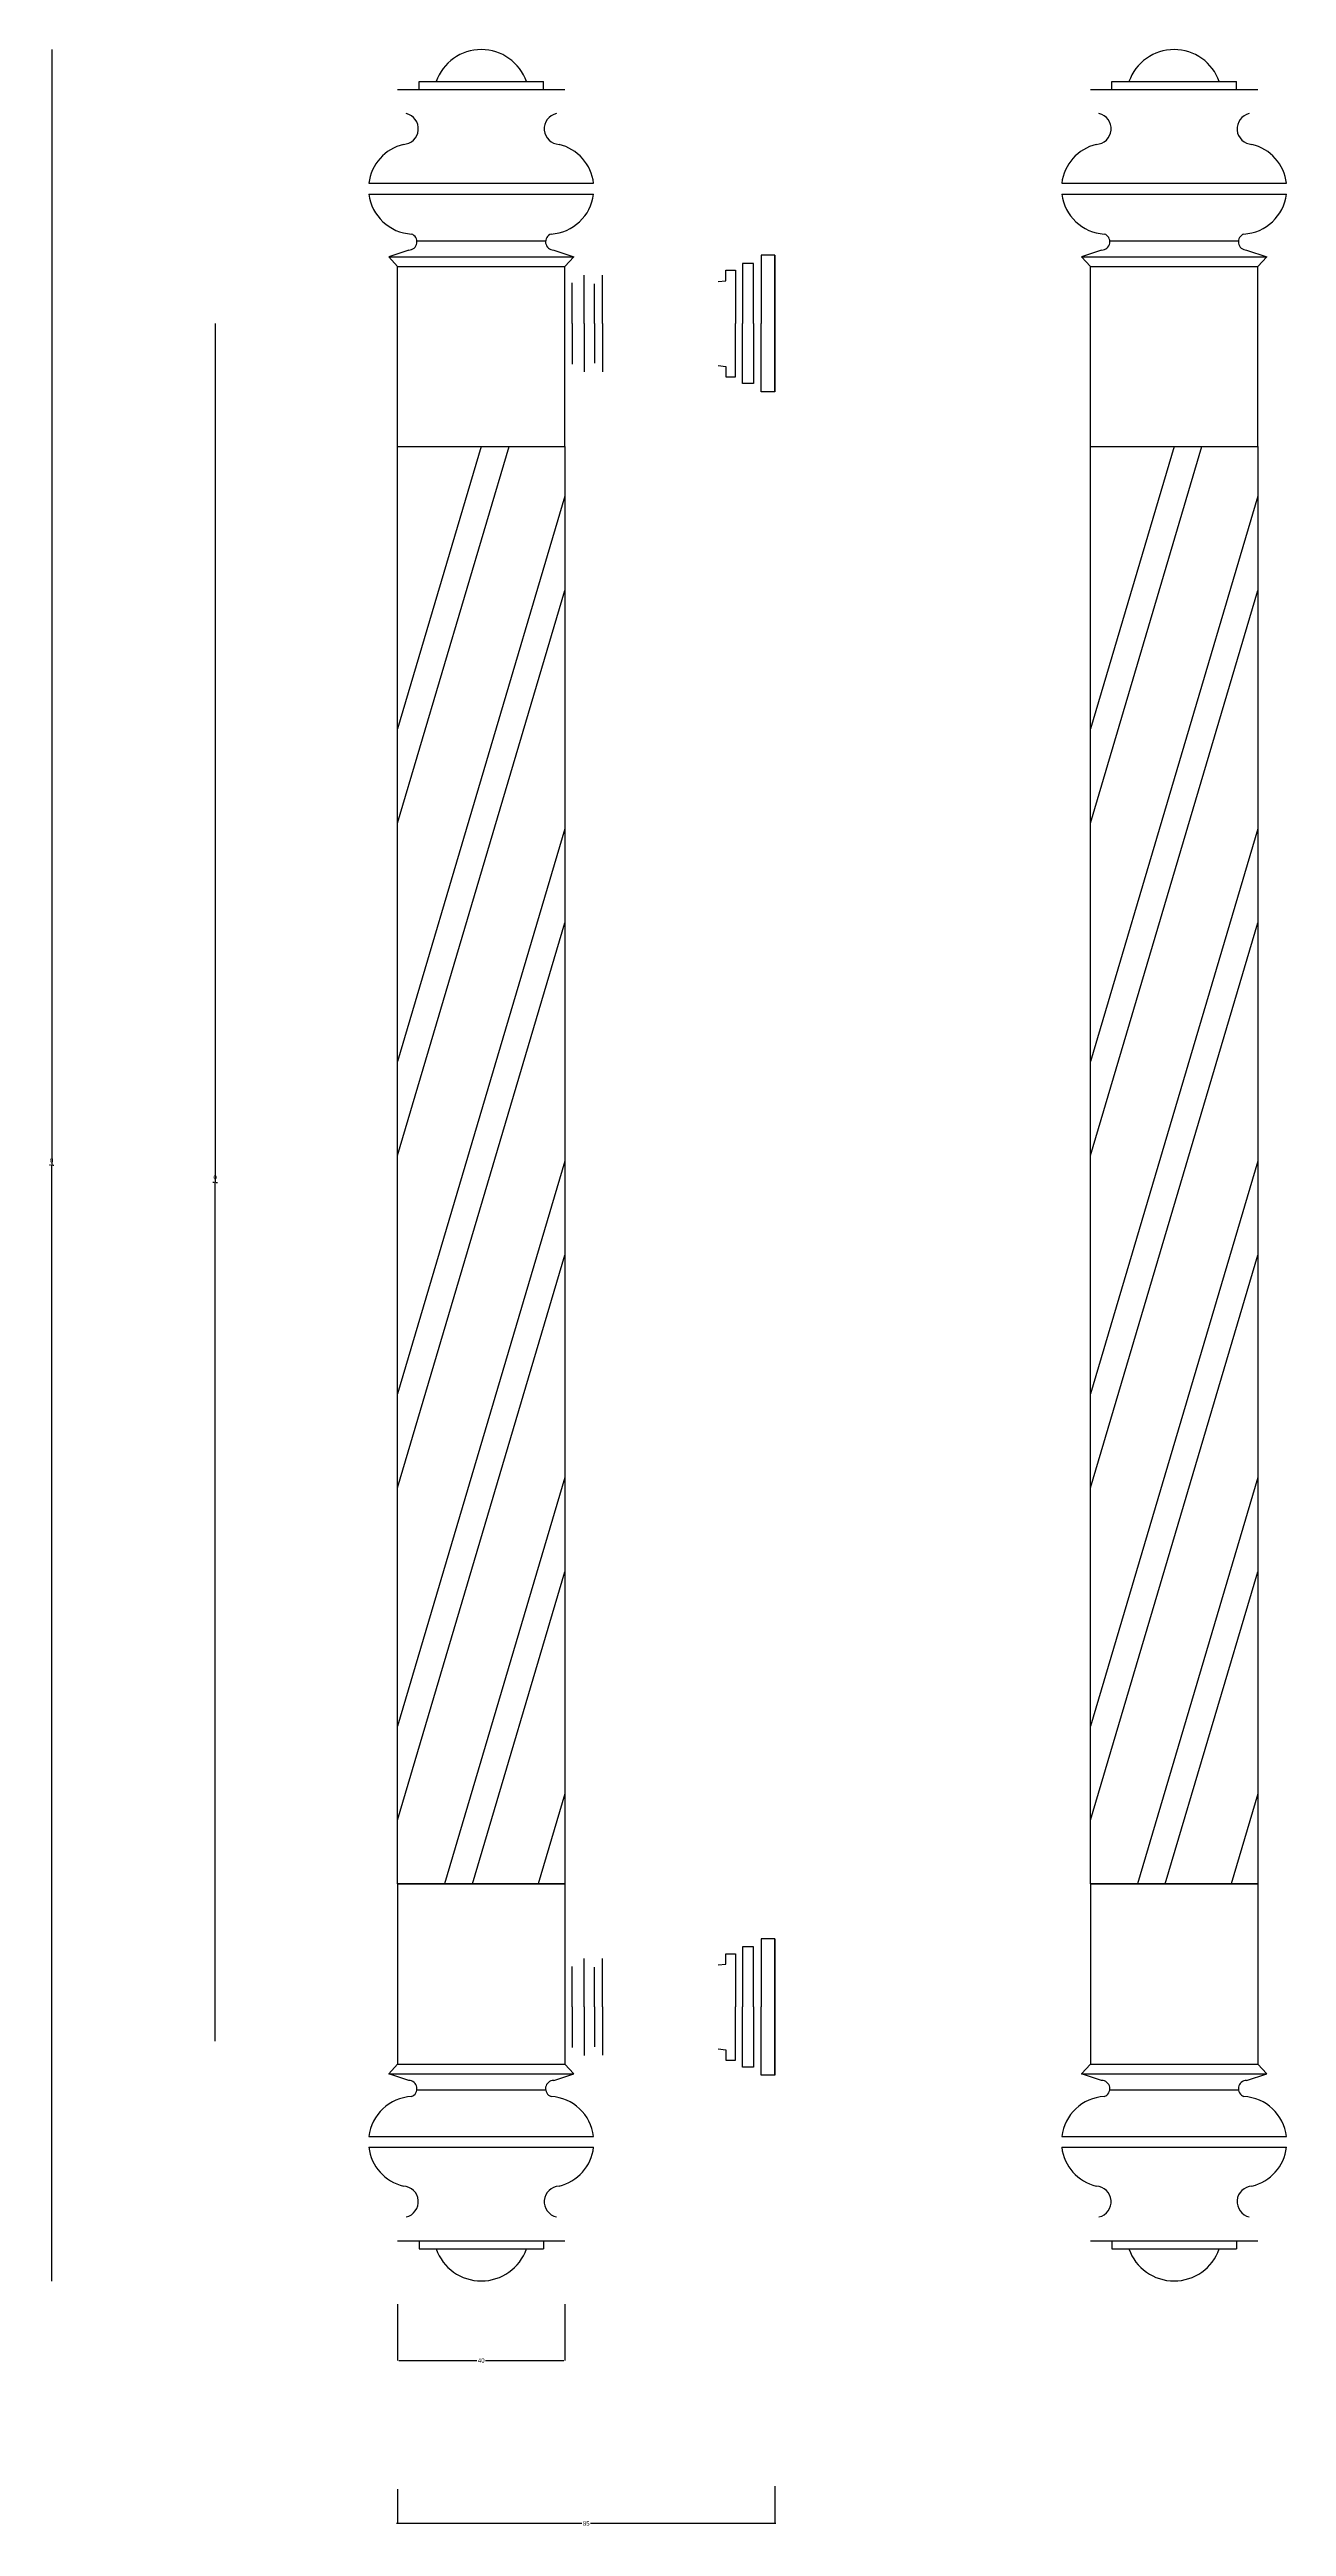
# Model space of a CAD drawing. Header units: metres. Extents: x 555 to 838, y 248 to 814.
import ezdxf

# ---------------------------------------------------------------- set-up
doc = ezdxf.new("R2010")
doc.units = ezdxf.units.M
for name, color, linetype in [('3', 3, 'Continuous'), ('4', 4, 'Continuous'), ('7', 7, 'Continuous'), ('DIM', 3, 'Continuous')]:
    doc.layers.add(name, color=color, linetype=linetype)
doc.dimstyles.get("Standard").update_dxf_attribs({"dimtxt": 2.5, "dimasz": 2.5, "dimexe": 1.25, "dimexo": 0.625, "dimtad": 1, "dimcen": 2.5, "dimazin": 3, "dimtfac": 1, "dimtmove": 0, "dimatfit": 3})

# ---------------------------------------------------------------- blocks, each defined once
blk = doc.blocks.new('*D1')
for p, q in [((555.4, 813.95), (555.4, 558.95)), ((555.15, 558.95), (554.9, 558.95)), ((555.4, 303.95), (555.4, 558.95)), ((555.4, 558.95), (555.4, 558.95)), ((555.65, 558.95), (555.9, 558.95))]:
    blk.add_line(p, q)
at = {"layer": 'Defpoints'}
for p in [(555.4, 813.95), (555.4, 558.95), (555.4, 303.95)]:
    blk.add_point(p, dxfattribs=at)
at = {"layer": 'DIM', "insert": (555.4, 560.075), "char_height": 1, "attachment_point": 5}
blk.add_mtext('0', dxfattribs=at)
blk = doc.blocks.new('*D2')
for p, q in [((592.77, 751.33), (592.77, 555.05)), ((592.52, 555.05), (592.27, 555.05)), ((592.77, 358.78), (592.77, 555.05)), ((592.77, 555.05), (592.77, 555.05)), ((593.02, 555.05), (593.27, 555.05))]:
    blk.add_line(p, q)
at = {"layer": 'Defpoints'}
for p in [(592.77, 751.33), (592.77, 555.05), (592.77, 358.78)]:
    blk.add_point(p, dxfattribs=at)
at = {"layer": 'DIM', "insert": (592.77, 556.175), "char_height": 1, "attachment_point": 5}
blk.add_mtext('0', dxfattribs=at)
blk = doc.blocks.new('*D3')
for p, q in [((634.47, 298.63), (634.47, 285.8)), ((672.72, 298.63), (672.72, 285.8)), ((634.72, 285.8), (652.595, 285.8)), ((654.595, 285.8), (672.47, 285.8))]:
    blk.add_line(p, q)
at = {"layer": 'Defpoints'}
for p in [(634.47, 298.63), (672.72, 298.63), (634.47, 285.8)]:
    blk.add_point(p, dxfattribs=at)
at = {"layer": 'DIM', "insert": (653.595, 285.8), "char_height": 1, "attachment_point": 5}
blk.add_mtext('40', dxfattribs=at)
blk = doc.blocks.new('*D4')
for p, q in [((634.47, 256.41), (634.47, 248.51)), ((720.72, 257.07), (720.72, 248.51)), ((676.595, 248.51), (634.22, 248.51)), ((720.97, 248.51), (678.595, 248.51))]:
    blk.add_line(p, q)
at = {"layer": 'Defpoints'}
for p in [(634.47, 256.41), (720.72, 257.07), (720.72, 248.51)]:
    blk.add_point(p, dxfattribs=at)
at = {"layer": 'DIM', "insert": (677.595, 248.51), "char_height": 1, "attachment_point": 5}
blk.add_mtext('85', dxfattribs=at)

msp = doc.modelspace()

# ---------------------------------------------------------------- linework, layer by layer
at = {"layer": '3'}
for p, q in [((634.47, 804.78), (672.72, 804.78)), ((639.37, 806.62), (667.82, 806.62)), ((792.86, 804.78), (831.11, 804.78)), ((797.76, 806.62), (826.21, 806.62)), ((627.92, 783.38), (679.28, 783.38)), ((786.31, 783.38), (837.67, 783.38)), ((627.92, 780.93), (679.27, 780.93)), ((786.31, 780.93), (837.66, 780.93)), ((638.88, 770.25), (668.31, 770.25)), ((797.27, 770.25), (826.7, 770.25)), ((632.44, 766.59), (674.76, 766.59)), ((634.47, 764.39), (672.72, 764.39)), ((720.72, 766.93), (720.72, 751.33)), ((790.83, 766.59), (833.15, 766.59)), ((792.86, 764.39), (831.11, 764.39)), ((674.39, 751.33), (674.39, 760.62)), ((677.1, 751.33), (677.1, 762.39)), ((679.49, 751.33), (679.49, 760.4)), ((681.33, 751.33), (681.33, 762.38)), ((674.39, 751.33), (674.39, 742.04)), ((677.1, 751.33), (677.1, 740.27)), ((679.49, 751.33), (679.49, 742.26)), ((681.33, 751.33), (681.33, 740.28)), ((720.72, 735.73), (720.72, 751.33)), ((720.72, 382.18), (720.72, 366.58)), ((674.39, 366.58), (674.39, 375.87)), ((677.1, 366.58), (677.1, 377.64)), ((679.49, 366.58), (679.49, 375.65)), ((681.33, 366.58), (681.33, 377.63)), ((674.39, 366.58), (674.39, 357.29)), ((677.1, 366.58), (677.1, 355.52)), ((679.49, 366.58), (679.49, 357.51)), ((681.33, 366.58), (681.33, 355.53)), ((720.72, 350.98), (720.72, 366.58)), ((632.44, 351.32), (674.76, 351.32)), ((634.47, 353.51), (672.72, 353.51)), ((790.83, 351.32), (833.15, 351.32)), ((792.86, 353.51), (831.11, 353.51)), ((638.88, 347.66), (668.31, 347.66)), ((797.27, 347.66), (826.7, 347.66)), ((627.92, 336.98), (679.27, 336.98)), ((627.92, 334.53), (679.28, 334.53)), ((786.31, 336.98), (837.66, 336.98)), ((786.31, 334.53), (837.67, 334.53)), ((634.47, 313.13), (672.72, 313.13)), ((792.86, 313.13), (831.11, 313.13)), ((639.37, 311.29), (667.82, 311.29)), ((797.76, 311.29), (826.21, 311.29))]:
    msp.add_line(p, q, dxfattribs=at)
for points in [[(715.85, 751.33), (715.85, 765.05), (713.28, 765.05), (713.28, 751.33)], [(720.72, 751.33), (720.72, 766.93), (717.56, 766.93), (717.56, 751.33)], [(715.85, 751.33), (715.85, 737.61), (713.28, 737.61), (713.28, 751.33)], [(720.72, 751.33), (720.72, 735.73), (717.56, 735.73), (717.56, 751.33)], [(634.47, 637.16), (659.95, 723.2)], [(653.58, 723.2), (634.47, 658.67)], [(792.86, 637.16), (818.34, 723.2)], [(811.97, 723.2), (792.86, 658.67)], [(672.72, 711.85), (634.47, 582.7)], [(831.11, 711.85), (792.86, 582.7)], [(634.47, 561.19), (672.72, 690.34)], [(792.86, 561.19), (831.11, 690.34)], [(672.72, 635.88), (634.47, 506.73)], [(831.11, 635.88), (792.86, 506.73)], [(634.47, 485.22), (672.72, 614.37)], [(792.86, 485.22), (831.11, 614.37)], [(672.72, 559.91), (634.47, 430.76)], [(831.11, 559.91), (792.86, 430.76)], [(634.47, 409.25), (672.72, 538.4)], [(792.86, 409.25), (831.11, 538.4)], [(672.72, 487.59), (645.21, 394.7)], [(831.11, 487.59), (803.6, 394.7)], [(651.58, 394.7), (672.72, 466.07)], [(809.97, 394.7), (831.11, 466.07)], [(672.72, 415.26), (666.63, 394.7)], [(831.11, 415.26), (825.02, 394.7)], [(715.85, 366.58), (715.85, 380.3), (713.28, 380.3), (713.28, 366.58)], [(720.72, 366.58), (720.72, 382.18), (717.56, 382.18), (717.56, 366.58)], [(715.85, 366.58), (715.85, 352.86), (713.28, 352.86), (713.28, 366.58)], [(720.72, 366.58), (720.72, 350.98), (717.56, 350.98), (717.56, 366.58)]]:
    msp.add_lwpolyline(points, dxfattribs=at)
at = {"layer": '4'}
for points in [[(634.47, 723.2), (672.72, 723.2), (672.72, 394.7), (634.47, 394.7)], [(792.86, 723.2), (831.11, 723.2), (831.11, 394.7), (792.86, 394.7)]]:
    msp.add_lwpolyline(points, close=True, dxfattribs=at)
at = {"layer": '7'}
for p, q in [((639.37, 804.78), (639.37, 806.62)), ((667.82, 804.78), (667.82, 806.62)), ((797.76, 804.78), (797.76, 806.62)), ((826.21, 804.78), (826.21, 806.62)), ((637.03, 768.11), (632.44, 766.59)), ((632.44, 766.59), (634.47, 764.39)), ((634.47, 723.2), (634.47, 764.39)), ((670.16, 768.11), (674.76, 766.59)), ((674.76, 766.59), (672.72, 764.39)), ((672.72, 723.2), (672.72, 764.39)), ((795.42, 768.11), (790.83, 766.59)), ((790.83, 766.59), (792.86, 764.39)), ((792.86, 723.2), (792.86, 764.39)), ((828.55, 768.11), (833.15, 766.59)), ((833.15, 766.59), (831.11, 764.39)), ((831.11, 723.2), (831.11, 764.39)), ((707.75, 760.93), (709.53, 761.12)), ((709.53, 763.49), (711.7, 763.49)), ((709.53, 761.12), (709.53, 763.49)), ((711.7, 763.49), (711.7, 751.33)), ((711.7, 739.17), (711.7, 751.33)), ((707.75, 741.73), (709.53, 741.53)), ((709.53, 741.53), (709.53, 739.17)), ((709.53, 739.17), (711.7, 739.17)), ((634.47, 723.2), (672.72, 723.2)), ((792.86, 723.2), (831.11, 723.2)), ((634.47, 394.7), (672.72, 394.7)), ((634.47, 394.7), (634.47, 353.52)), ((672.72, 394.7), (672.72, 353.52)), ((792.86, 394.7), (792.86, 353.52)), ((792.86, 394.7), (831.11, 394.7)), ((831.11, 394.7), (831.11, 353.52)), ((707.75, 376.18), (709.53, 376.37)), ((709.53, 378.74), (711.7, 378.74)), ((709.53, 376.37), (709.53, 378.74)), ((711.7, 378.74), (711.7, 366.58)), ((711.7, 354.42), (711.7, 366.58)), ((707.75, 356.98), (709.53, 356.78)), ((709.53, 356.78), (709.53, 354.42)), ((632.44, 351.32), (634.47, 353.52)), ((637.03, 349.79), (632.44, 351.32)), ((670.16, 349.79), (674.76, 351.32)), ((674.76, 351.32), (672.72, 353.52)), ((709.53, 354.42), (711.7, 354.42)), ((790.83, 351.32), (792.86, 353.52)), ((795.42, 349.79), (790.83, 351.32)), ((828.55, 349.79), (833.15, 351.32)), ((833.15, 351.32), (831.11, 353.52)), ((639.37, 313.13), (639.37, 311.29)), ((667.82, 313.13), (667.82, 311.29)), ((797.76, 313.13), (797.76, 311.29)), ((826.21, 313.13), (826.21, 311.29))]:
    msp.add_line(p, q, dxfattribs=at)
for centre, radius, start, end in [((653.6, 803.01), 10.94, 19.24, 160.76), ((811.99, 803.01), 10.94, 19.24, 160.76), ((635.65, 795.83), 3.56, 272.54, 77.51), ((671.55, 795.83), 3.56, 102.49, 267.46), ((794.04, 795.83), 3.56, 272.54, 77.51), ((829.94, 795.83), 3.56, 102.49, 267.46), ((638.24, 782.16), 10.4, 103.56, 173.3), ((668.95, 782.16), 10.4, 6.7, 76.44), ((796.63, 782.16), 10.4, 103.56, 173.3), ((827.34, 782.16), 10.4, 6.7, 76.44), ((638.24, 782.16), 10.4, 186.81, 266.68), ((668.95, 782.16), 10.4, 273.32, 353.19), ((796.63, 782.16), 10.4, 186.81, 266.68), ((827.34, 782.16), 10.4, 273.32, 353.19), ((637.01, 770), 1.89, 270.53, 70.53), ((670.18, 770), 1.89, 109.47, 269.47), ((795.4, 770), 1.89, 270.53, 70.53), ((828.57, 770), 1.89, 109.47, 269.47), ((638.24, 335.74), 10.4, 93.32, 173.19), ((637.01, 347.91), 1.89, 289.47, 89.47), ((670.18, 347.91), 1.89, 90.53, 250.53), ((668.95, 335.74), 10.4, 6.81, 86.68), ((796.63, 335.74), 10.4, 93.32, 173.19), ((795.4, 347.91), 1.89, 289.47, 89.47), ((828.57, 347.91), 1.89, 90.53, 250.53), ((827.34, 335.74), 10.4, 6.81, 86.68), ((638.24, 335.74), 10.4, 186.7, 256.44), ((668.95, 335.74), 10.4, 283.56, 353.3), ((796.63, 335.74), 10.4, 186.7, 256.44), ((827.34, 335.74), 10.4, 283.56, 353.3), ((635.65, 322.08), 3.56, 282.49, 87.46), ((671.55, 322.08), 3.56, 92.54, 257.51), ((794.04, 322.08), 3.56, 282.49, 87.46), ((829.94, 322.08), 3.56, 92.54, 257.51), ((653.6, 314.9), 10.94, 199.24, 340.76), ((811.99, 314.9), 10.94, 199.24, 340.76)]:
    msp.add_arc(centre, radius, start, end, dxfattribs=at)

# ---------------------------------------------------------------- dimensions: what is measured, and where the dimension line sits
at = {"layer": 'DIM'}
for base, p1, p2, picture, middle in [((555.4, 558.95), (555.4, 813.95), (555.4, 303.95), '*D1', (555.4, 560.075)), ((592.77, 555.05), (592.77, 751.33), (592.77, 358.78), '*D2', (592.77, 556.175))]:
    dim = msp.add_linear_dim(base=base, p1=p1, p2=p2, dimstyle='Standard', dxfattribs=at)
    dim.commit()
    dim.dimension.update_dxf_attribs({"geometry": picture, "text_midpoint": middle})
for base, p1, p2, text, picture, middle in [((634.47, 285.8), (634.47, 298.63), (672.72, 298.63), '40', '*D3', (653.595, 285.8)), ((720.72, 248.51), (720.72, 257.07), (634.47, 256.41), '85', '*D4', (677.595, 248.51))]:
    dim = msp.add_linear_dim(base=base, p1=p1, p2=p2, text=text, dimstyle='Standard', dxfattribs=at)
    dim.commit()
    dim.dimension.update_dxf_attribs({"geometry": picture, "text_midpoint": middle})

doc.saveas('drawing.dxf')
